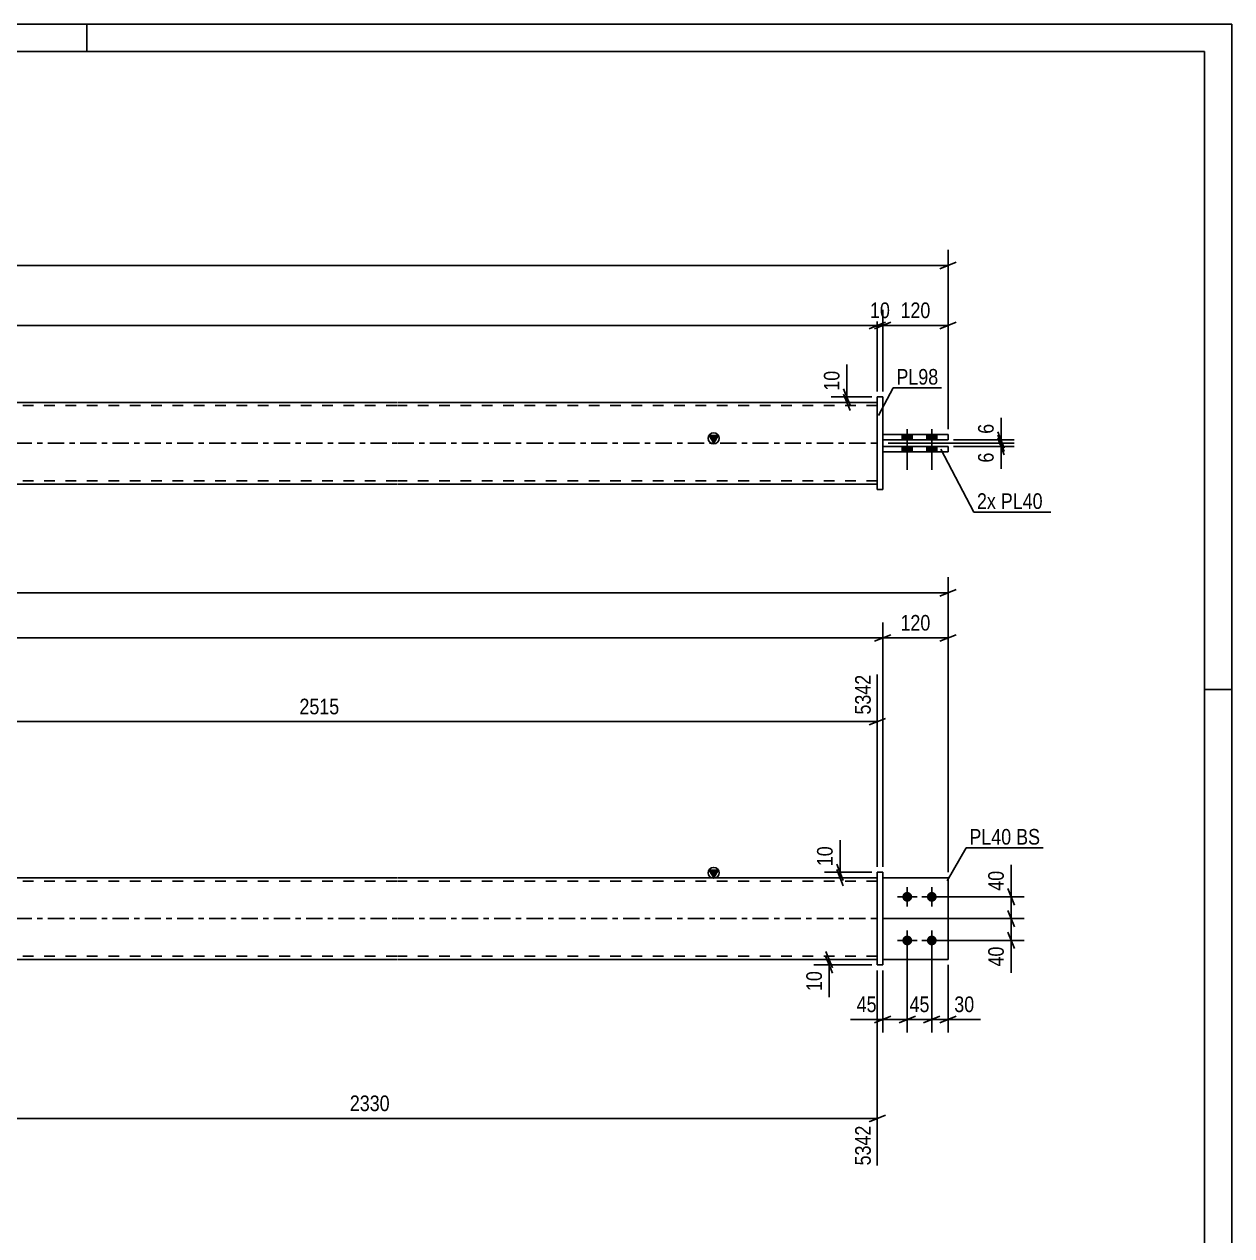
# Model space of a CAD drawing. Header units: millimetres. Extents: x 0 to 594, y 0 to 420.
# Drawn here: x 372.5 to 594, y 197.8 to 420 of the extents above; entities that cross this region are included whole.
import ezdxf

# ---------------------------------------------------------------- set-up
doc = ezdxf.new("R2010")
doc.units = ezdxf.units.MM
doc.linetypes.add('DXK_LINE_DOT2', pattern=[3.9198, 1.9599, -1.9599])
doc.linetypes.add('DXK_LINE_DOT3', pattern=[5.9187, 2.979, -0.9799, 0.9799, -0.9799])
doc.styles.add('Arial Narrow', font='ARIALN.TTF', dxfattribs={"height": 0.2})

# ---------------------------------------------------------------- blocks, each defined once
blk = doc.blocks.new('Unknown-580609339-1130')
at = {"color": 5, "linetype": 'Continuous'}
for p, q in [((594, 420), (0, 420)), ((384, 415), (384, 420)), ((594, 0), (594, 420)), ((589, 415), (5, 415)), ((589, 5), (589, 415)), ((594, 298), (589, 298))]:
    blk.add_line(p, q, dxfattribs=at)
blk = doc.blocks.new('Part-580609339-1695 - 1673')
at = {"color": 2, "linetype": 'Continuous'}
for p, q in [((541.98, 263.45), (529.98, 263.45)), ((541.98, 263.45), (541.98, 263.45)), ((541.98, 263.45), (541.98, 248.45)), ((529.98, 248.45), (541.98, 248.45))]:
    blk.add_line(p, q, dxfattribs=at)
at = {"color": 7, "linetype": 'DXK_LINE_DOT2'}
for p, q in [((529.98, 263.45), (541.98, 263.45)), ((529.98, 263.45), (529.98, 263.45)), ((529.98, 263.45), (529.98, 248.45)), ((529.98, 248.45), (541.98, 248.45))]:
    blk.add_line(p, q, dxfattribs=at)
blk = doc.blocks.new('Part-580609339-1700 - 1673')
at = {"linetype": 'Continuous'}
blk.add_hatch(color=2, dxfattribs=at).paths.add_polyline_path([(498.98, 263.45), (498.18, 264.85), (499.78, 264.85)])
at = {"color": 2, "linetype": 'Continuous'}
for p, q in [((498.98, 263.45), (498.18, 264.85)), ((498.18, 264.85), (499.78, 264.85)), ((499.78, 264.85), (498.98, 263.45)), ((440.88, 263.45), (199.32, 263.45)), ((528.98, 263.45), (440.98, 263.45)), ((199.32, 248.45), (440.88, 248.45)), ((440.98, 248.45), (528.98, 248.45))]:
    blk.add_line(p, q, dxfattribs=at)
at = {"color": 7, "linetype": 'DXK_LINE_DOT2'}
for p, q in [((440.88, 262.85), (199.32, 262.85)), ((528.98, 262.85), (440.98, 262.85)), ((528.98, 263.45), (528.98, 248.45)), ((440.88, 249.05), (199.32, 249.05)), ((528.98, 249.05), (440.98, 249.05))]:
    blk.add_line(p, q, dxfattribs=at)
at = {"color": 7, "linetype": 'DXK_LINE_DOT3'}
for p, q in [((199.32, 255.95), (440.88, 255.95)), ((440.98, 255.95), (528.98, 255.95))]:
    blk.add_line(p, q, dxfattribs=at)
at = {"color": 2, "linetype": 'Continuous'}
blk.add_circle((498.98, 264.35), 1, dxfattribs=at)
blk = doc.blocks.new('Part-580609339-1685 - 1673')
at = {"color": 2, "linetype": 'Continuous'}
for p, q in [((528.98, 264.45), (529.98, 264.45)), ((528.98, 247.45), (528.98, 264.45)), ((529.98, 247.45), (529.98, 264.45)), ((528.98, 247.45), (528.98, 247.45)), ((528.98, 247.45), (529.98, 247.45))]:
    blk.add_line(p, q, dxfattribs=at)
at = {"color": 7, "linetype": 'DXK_LINE_DOT2'}
for p, q in [((528.98, 264.45), (529.98, 264.45)), ((528.98, 247.45), (529.98, 247.45))]:
    blk.add_line(p, q, dxfattribs=at)
blk = doc.blocks.new('Part-580609339-1690 - 1673')
at = {"color": 7, "linetype": 'DXK_LINE_DOT2'}
for p, q in [((529.98, 263.45), (541.98, 263.45)), ((541.98, 263.45), (529.98, 263.45)), ((529.98, 263.45), (529.98, 263.45)), ((529.98, 263.45), (529.98, 248.45)), ((541.98, 263.45), (541.98, 263.45)), ((541.98, 263.45), (541.98, 248.45)), ((529.98, 248.45), (541.98, 248.45)), ((529.98, 248.45), (541.98, 248.45))]:
    blk.add_line(p, q, dxfattribs=at)
blk = doc.blocks.new('Bolt-580609339-1710 - 1673')
at = {"linetype": 'Continuous'}
for points in [[(534.48, 260.85), (534.67, 260.83), (534.85, 260.77), (535.01, 260.68), (535.15, 260.55), (535.26, 260.4), (535.34, 260.23), (535.38, 260.04), (535.38, 259.85), (535.34, 259.67), (535.26, 259.5), (535.15, 259.35), (535.01, 259.22), (534.85, 259.13), (534.67, 259.07), (534.48, 259.05), (534.29, 259.07), (534.11, 259.13), (533.95, 259.22), (533.81, 259.35), (533.7, 259.5), (533.63, 259.67), (533.59, 259.85), (533.59, 260.04), (533.63, 260.23), (533.7, 260.4), (533.81, 260.55), (533.95, 260.68), (534.11, 260.77), (534.29, 260.83)], [(538.98, 260.85), (539.17, 260.83), (539.35, 260.77), (539.51, 260.68), (539.65, 260.55), (539.76, 260.4), (539.84, 260.23), (539.88, 260.04), (539.88, 259.85), (539.84, 259.67), (539.76, 259.5), (539.65, 259.35), (539.51, 259.22), (539.35, 259.13), (539.17, 259.07), (538.98, 259.05), (538.79, 259.07), (538.61, 259.13), (538.45, 259.22), (538.31, 259.35), (538.2, 259.5), (538.13, 259.67), (538.09, 259.85), (538.09, 260.04), (538.13, 260.23), (538.2, 260.4), (538.31, 260.55), (538.45, 260.68), (538.61, 260.77), (538.79, 260.83)], [(534.48, 252.85), (534.67, 252.83), (534.85, 252.77), (535.01, 252.68), (535.15, 252.55), (535.26, 252.4), (535.34, 252.23), (535.38, 252.04), (535.38, 251.85), (535.34, 251.67), (535.26, 251.5), (535.15, 251.35), (535.01, 251.22), (534.85, 251.13), (534.67, 251.07), (534.48, 251.05), (534.29, 251.07), (534.11, 251.13), (533.95, 251.22), (533.81, 251.35), (533.7, 251.5), (533.63, 251.67), (533.59, 251.85), (533.59, 252.04), (533.63, 252.23), (533.7, 252.4), (533.81, 252.55), (533.95, 252.68), (534.11, 252.77), (534.29, 252.83)], [(538.98, 252.85), (539.17, 252.83), (539.35, 252.77), (539.51, 252.68), (539.65, 252.55), (539.76, 252.4), (539.84, 252.23), (539.88, 252.04), (539.88, 251.85), (539.84, 251.67), (539.76, 251.5), (539.65, 251.35), (539.51, 251.22), (539.35, 251.13), (539.17, 251.07), (538.98, 251.05), (538.79, 251.07), (538.61, 251.13), (538.45, 251.22), (538.31, 251.35), (538.2, 251.5), (538.13, 251.67), (538.09, 251.85), (538.09, 252.04), (538.13, 252.23), (538.2, 252.4), (538.31, 252.55), (538.45, 252.68), (538.61, 252.77), (538.79, 252.83)]]:
    blk.add_hatch(color=1, dxfattribs=at).paths.add_polyline_path(points)
at = {"color": 1, "linetype": 'Continuous'}
for p, q in [((534.48, 261.75), (534.48, 258.15)), ((538.98, 261.75), (538.98, 258.15)), ((532.68, 259.95), (536.28, 259.95)), ((537.18, 259.95), (540.78, 259.95)), ((534.48, 253.75), (534.48, 250.15)), ((538.98, 253.75), (538.98, 250.15)), ((532.68, 251.95), (536.28, 251.95)), ((537.18, 251.95), (540.78, 251.95))]:
    blk.add_line(p, q, dxfattribs=at)
blk = doc.blocks.new('Bolt-580609339-1371 - 1367')
at = {"linetype": 'Continuous'}
for points in [[(535.38, 344.75), (533.58, 344.75), (533.58, 343.75), (535.38, 343.75)], [(535.38, 344.75), (533.58, 344.75), (533.58, 343.75), (535.38, 343.75)], [(539.88, 344.75), (538.08, 344.75), (538.08, 343.75), (539.88, 343.75)], [(539.88, 344.75), (538.08, 344.75), (538.08, 343.75), (539.88, 343.75)], [(535.38, 342.55), (533.58, 342.55), (533.58, 341.55), (535.38, 341.55)], [(535.38, 342.55), (533.58, 342.55), (533.58, 341.55), (535.38, 341.55)], [(539.88, 342.55), (538.08, 342.55), (538.08, 341.55), (539.88, 341.55)], [(539.88, 342.55), (538.08, 342.55), (538.08, 341.55), (539.88, 341.55)]]:
    blk.add_hatch(color=1, dxfattribs=at).paths.add_polyline_path(points)
at = {"color": 1, "linetype": 'Continuous'}
for p, q in [((533.58, 344.75), (533.58, 343.75)), ((533.58, 344.75), (533.58, 343.75)), ((534.48, 345.75), (534.48, 338.25)), ((534.48, 345.75), (534.48, 338.25)), ((535.38, 344.75), (535.38, 343.75)), ((535.38, 344.75), (535.38, 343.75)), ((538.08, 344.75), (538.08, 343.75)), ((538.08, 344.75), (538.08, 343.75)), ((538.98, 345.75), (538.98, 338.25)), ((538.98, 345.75), (538.98, 338.25)), ((539.88, 344.75), (539.88, 343.75)), ((539.88, 344.75), (539.88, 343.75)), ((533.58, 342.55), (533.58, 341.55)), ((533.58, 342.55), (533.58, 341.55)), ((535.38, 342.55), (535.38, 341.55)), ((535.38, 342.55), (535.38, 341.55)), ((538.08, 342.55), (538.08, 341.55)), ((538.08, 342.55), (538.08, 341.55)), ((539.88, 342.55), (539.88, 341.55)), ((539.88, 342.55), (539.88, 341.55))]:
    blk.add_line(p, q, dxfattribs=at)
blk = doc.blocks.new('Part-580609339-1456 - 1367')
at = {"linetype": 'Continuous'}
blk.add_hatch(color=2, dxfattribs=at).paths.add_polyline_path([(498.98, 343.15), (498.18, 344.55), (499.78, 344.55)])
at = {"color": 2, "linetype": 'Continuous'}
for p, q in [((440.88, 350.65), (199.32, 350.65)), ((528.98, 350.65), (440.98, 350.65)), ((498.98, 343.15), (498.18, 344.55)), ((498.18, 344.55), (499.78, 344.55)), ((499.78, 344.55), (498.98, 343.15)), ((440.88, 335.65), (199.32, 335.65)), ((528.98, 335.65), (440.98, 335.65))]:
    blk.add_line(p, q, dxfattribs=at)
at = {"color": 7, "linetype": 'DXK_LINE_DOT2'}
for p, q in [((440.88, 350.05), (199.32, 350.05)), ((528.98, 350.05), (440.98, 350.05)), ((528.98, 350.65), (528.98, 335.65)), ((440.88, 336.25), (199.32, 336.25)), ((528.98, 336.25), (440.98, 336.25))]:
    blk.add_line(p, q, dxfattribs=at)
at = {"color": 7, "linetype": 'DXK_LINE_DOT3'}
for p, q in [((199.32, 343.15), (440.88, 343.15)), ((440.98, 343.15), (528.98, 343.15))]:
    blk.add_line(p, q, dxfattribs=at)
at = {"color": 2, "linetype": 'Continuous'}
blk.add_circle((498.98, 344.05), 1, dxfattribs=at)
blk = doc.blocks.new('Part-580609339-1461 - 1367')
at = {"color": 2, "linetype": 'Continuous'}
for p, q in [((541.98, 342.55), (529.98, 342.55)), ((541.98, 341.55), (541.98, 342.55)), ((529.98, 341.55), (541.98, 341.55))]:
    blk.add_line(p, q, dxfattribs=at)
at = {"color": 7, "linetype": 'DXK_LINE_DOT2'}
for p, q in [((529.98, 342.55), (529.98, 341.55)), ((541.98, 342.55), (529.98, 342.55)), ((529.98, 341.55), (541.98, 341.55))]:
    blk.add_line(p, q, dxfattribs=at)
blk = doc.blocks.new('Part-580609339-1433 - 1367')
at = {"color": 2, "linetype": 'Continuous'}
for p, q in [((528.98, 351.65), (528.98, 351.65)), ((528.98, 334.65), (528.98, 351.65)), ((528.98, 351.65), (529.98, 351.65)), ((529.98, 351.65), (529.98, 351.65)), ((529.98, 351.65), (529.98, 334.65)), ((528.98, 334.65), (529.98, 334.65)), ((528.98, 334.65), (528.98, 334.65)), ((529.98, 334.65), (529.98, 334.65))]:
    blk.add_line(p, q, dxfattribs=at)
at = {"color": 7, "linetype": 'DXK_LINE_DOT2'}
for p, q in [((528.98, 351.65), (529.98, 351.65)), ((528.98, 334.65), (529.98, 334.65)), ((529.98, 334.65), (529.98, 334.65))]:
    blk.add_line(p, q, dxfattribs=at)
blk = doc.blocks.new('Part-580609339-1466 - 1367')
at = {"color": 2, "linetype": 'Continuous'}
for p, q in [((541.98, 344.75), (529.98, 344.75)), ((541.98, 343.75), (541.98, 344.75)), ((529.98, 343.75), (541.98, 343.75))]:
    blk.add_line(p, q, dxfattribs=at)
at = {"color": 7, "linetype": 'DXK_LINE_DOT2'}
for p, q in [((529.98, 344.75), (529.98, 343.75)), ((541.98, 344.75), (529.98, 344.75)), ((529.98, 343.75), (541.98, 343.75))]:
    blk.add_line(p, q, dxfattribs=at)
blk = doc.blocks.new('StraightDimension-580609339-1936 - 1673')
at = {"color": 7, "linetype": 'Continuous'}
for p, q in [((519.58, 249.95), (520.78, 246.95)), ((520.78, 245.95), (519.58, 248.95)), ((527.98, 248.45), (517.33, 248.45)), ((527.98, 247.45), (517.33, 247.45)), ((520.18, 247.45), (520.18, 248.45))]:
    blk.add_line(p, q, dxfattribs=at)
at = {"color": 0}
blk.add_wipeout([(519.43, 246.92), (515.23, 246.92), (515.23, 242.07), (519.43, 242.07)], dxfattribs=at)
at = {"color": 7, "linetype": 'Continuous'}
blk.add_line((520.18, 247.45), (520.18, 241.54), dxfattribs=at)
blk.add_line((520.18, 247.45), (520.18, 241.54), dxfattribs=at)
at = {"color": 3, "style": 'Arial Narrow'}
blk.add_text('10', height=2.863, rotation=90.0002, dxfattribs=at).set_placement((518.83, 242.67))
blk = doc.blocks.new('StraightDimension-580609339-1955 - 1673')
at = {"color": 7, "linetype": 'Continuous'}
for p, q in [((534.48, 250.95), (534.48, 235.06)), ((538.98, 250.95), (538.98, 235.06)), ((532.98, 236.86), (535.98, 238.06)), ((540.48, 238.06), (537.48, 236.86)), ((534.48, 237.46), (538.98, 237.46))]:
    blk.add_line(p, q, dxfattribs=at)
at = {"color": 0}
blk.add_wipeout([(539.16, 238.21), (539.16, 242.41), (534.3, 242.41), (534.3, 238.21)], dxfattribs=at)
at = {"color": 3, "style": 'Arial Narrow'}
blk.add_text('45', height=2.863, dxfattribs=at).set_placement((534.9, 238.81))
blk = doc.blocks.new('StraightDimension-580609339-2017 - 1673')
at = {"color": 7, "linetype": 'Continuous'}
for p, q in [((529.98, 255.95), (555.94, 255.95)), ((552.94, 257.45), (554.14, 254.45)), ((553.54, 251.95), (553.54, 255.95)), ((554.14, 250.45), (552.94, 253.45)), ((539.98, 251.95), (555.94, 251.95))]:
    blk.add_line(p, q, dxfattribs=at)
at = {"color": 0}
blk.add_wipeout([(552.79, 251.42), (548.59, 251.42), (548.59, 246.57), (552.79, 246.57)], dxfattribs=at)
at = {"color": 7, "linetype": 'Continuous'}
blk.add_line((553.54, 251.95), (553.54, 246.04), dxfattribs=at)
blk.add_line((553.54, 251.95), (553.54, 246.04), dxfattribs=at)
at = {"color": 3, "style": 'Arial Narrow'}
blk.add_text('40', height=2.863, rotation=90.0002, dxfattribs=at).set_placement((552.19, 247.17))
blk = doc.blocks.new('StraightDimension-580609339-2031 - 1673')
at = {"color": 7, "linetype": 'Continuous'}
for p, q in [((527.98, 264.45), (519.3, 264.45)), ((521.55, 265.95), (522.75, 262.95)), ((522.75, 261.95), (521.55, 264.95)), ((522.15, 263.45), (522.15, 264.45)), ((527.98, 263.45), (519.3, 263.45))]:
    blk.add_line(p, q, dxfattribs=at)
at = {"color": 0}
blk.add_wipeout([(521.4, 269.83), (517.2, 269.83), (517.2, 264.97), (521.4, 264.97)], dxfattribs=at)
at = {"color": 7, "linetype": 'Continuous'}
blk.add_line((522.15, 264.45), (522.15, 270.35), dxfattribs=at)
blk.add_line((522.15, 264.45), (522.15, 270.35), dxfattribs=at)
at = {"color": 3, "style": 'Arial Narrow'}
blk.add_text('10', height=2.863, rotation=90.0002, dxfattribs=at).set_placement((520.8, 265.57))
blk = doc.blocks.new('StraightDimension-580609339-1760 - 1673')
at = {"color": 7, "linetype": 'Continuous'}
for p, q in [((324.35, 264.45), (324.35, 300.7)), ((528.98, 265.45), (528.98, 300.7)), ((325.85, 292.68), (322.85, 291.48)), ((324.35, 292.08), (528.98, 292.08)), ((527.48, 291.48), (530.48, 292.68))]:
    blk.add_line(p, q, dxfattribs=at)
at = {"color": 0, "linetype": 'Continuous'}
blk.add_wipeout([(528.38, 301.3), (524.18, 301.3), (524.18, 292.78), (528.38, 292.78)], dxfattribs=at)
at = {"color": 0}
blk.add_wipeout([(430.92, 292.83), (430.92, 297.03), (422.41, 297.03), (422.41, 292.83)], dxfattribs=at)
at = {"color": 3, "linetype": 'Continuous', "style": 'Arial Narrow'}
blk.add_text('5342', height=2.863, rotation=90.0002, dxfattribs=at).set_placement((527.78, 293.38))
at = {"color": 3, "style": 'Arial Narrow'}
blk.add_text('2515', height=2.863, dxfattribs=at).set_placement((423.01, 293.43))
blk = doc.blocks.new('StraightDimension-580609339-2050 - 1673')
at = {"color": 7, "linetype": 'Continuous'}
for p, q in [((529.98, 265.45), (529.98, 310.28)), ((110.22, 307.43), (529.98, 307.43)), ((528.48, 306.83), (531.48, 308.03))]:
    blk.add_line(p, q, dxfattribs=at)
blk = doc.blocks.new('StraightDimension-580609339-2040 - 1673')
at = {"color": 7, "linetype": 'Continuous'}
for p, q in [((529.98, 265.45), (529.98, 310.28)), ((541.98, 264.45), (541.98, 310.28)), ((528.48, 306.83), (531.48, 308.03)), ((529.98, 307.43), (541.98, 307.43)), ((543.48, 308.03), (540.48, 306.83))]:
    blk.add_line(p, q, dxfattribs=at)
at = {"color": 0}
blk.add_wipeout([(539.32, 308.18), (539.32, 312.38), (532.64, 312.38), (532.64, 308.18)], dxfattribs=at)
at = {"color": 3, "style": 'Arial Narrow'}
blk.add_text('120', height=2.863, dxfattribs=at).set_placement((533.24, 308.78))
blk = doc.blocks.new('StraightDimension-580609339-1945 - 1673')
at = {"color": 7, "linetype": 'Continuous'}
for p, q in [((534.48, 250.95), (534.48, 235.06)), ((529.98, 246.45), (529.98, 235.06)), ((528.48, 236.86), (531.48, 238.06)), ((535.98, 238.06), (532.98, 236.86)), ((529.98, 237.46), (534.48, 237.46))]:
    blk.add_line(p, q, dxfattribs=at)
at = {"color": 0}
blk.add_wipeout([(529.46, 238.21), (529.46, 242.41), (524.6, 242.41), (524.6, 238.21)], dxfattribs=at)
at = {"color": 7, "linetype": 'Continuous'}
blk.add_line((529.98, 237.46), (524.07, 237.46), dxfattribs=at)
blk.add_line((529.98, 237.46), (524.07, 237.46), dxfattribs=at)
at = {"color": 3, "style": 'Arial Narrow'}
blk.add_text('45', height=2.863, dxfattribs=at).set_placement((525.2, 238.81))
blk = doc.blocks.new('StraightDimension-580609339-1746 - 1673')
at = {"color": 7, "linetype": 'Continuous'}
for p, q in [((541.98, 264.45), (541.98, 318.57)), ((98.22, 315.72), (541.98, 315.72)), ((540.48, 315.12), (543.48, 316.32))]:
    blk.add_line(p, q, dxfattribs=at)
blk = doc.blocks.new('StraightDimension-580609339-1838 - 1673')
at = {"color": 7, "linetype": 'Continuous'}
for p, q in [((342.83, 247.45), (342.83, 201.99)), ((528.98, 246.45), (528.98, 210.69)), ((344.33, 219.9), (341.33, 218.7)), ((342.83, 219.3), (528.98, 219.3)), ((527.48, 218.7), (530.48, 219.9))]:
    blk.add_line(p, q, dxfattribs=at)
at = {"color": 0}
blk.add_wipeout([(440.16, 220.05), (440.16, 224.25), (431.65, 224.25), (431.65, 220.05)], dxfattribs=at)
at = {"color": 0, "linetype": 'Continuous'}
blk.add_wipeout([(528.38, 218.6), (524.18, 218.6), (524.18, 210.08), (528.38, 210.08)], dxfattribs=at)
at = {"color": 3, "style": 'Arial Narrow'}
blk.add_text('2330', height=2.863, dxfattribs=at).set_placement((432.25, 220.65))
at = {"color": 3, "linetype": 'Continuous', "style": 'Arial Narrow'}
blk.add_text('5342', height=2.863, rotation=90.0002, dxfattribs=at).set_placement((527.78, 210.69))
blk = doc.blocks.new('StraightDimension-580609339-1965 - 1673')
at = {"color": 7, "linetype": 'Continuous'}
for p, q in [((538.98, 250.95), (538.98, 235.06)), ((541.98, 247.45), (541.98, 235.06)), ((537.48, 236.86), (540.48, 238.06)), ((543.48, 238.06), (540.48, 236.86)), ((538.98, 237.46), (541.98, 237.46))]:
    blk.add_line(p, q, dxfattribs=at)
at = {"color": 0}
blk.add_wipeout([(547.36, 238.21), (547.36, 242.41), (542.51, 242.41), (542.51, 238.21)], dxfattribs=at)
at = {"color": 7, "linetype": 'Continuous'}
blk.add_line((541.98, 237.46), (547.89, 237.46), dxfattribs=at)
blk.add_line((541.98, 237.46), (547.89, 237.46), dxfattribs=at)
at = {"color": 3, "style": 'Arial Narrow'}
blk.add_text('30', height=2.863, dxfattribs=at).set_placement((543.11, 238.81))
blk = doc.blocks.new('StraightDimension-580609339-2004 - 1673')
at = {"color": 7, "linetype": 'Continuous'}
for p, q in [((552.94, 261.45), (554.14, 258.45)), ((539.98, 259.95), (555.94, 259.95)), ((553.54, 255.95), (553.54, 259.95)), ((529.98, 255.95), (555.94, 255.95)), ((554.14, 254.45), (552.94, 257.45))]:
    blk.add_line(p, q, dxfattribs=at)
at = {"color": 0}
blk.add_wipeout([(552.79, 265.33), (548.59, 265.33), (548.59, 260.47), (552.79, 260.47)], dxfattribs=at)
at = {"color": 7, "linetype": 'Continuous'}
blk.add_line((553.54, 259.95), (553.54, 265.85), dxfattribs=at)
blk.add_line((553.54, 259.95), (553.54, 265.85), dxfattribs=at)
at = {"color": 3, "style": 'Arial Narrow'}
blk.add_text('40', height=2.863, rotation=90.0002, dxfattribs=at).set_placement((552.19, 261.07))
blk = doc.blocks.new('StraightDimension-580609339-1545 - 1367')
at = {"color": 7, "linetype": 'Continuous'}
for p, q in [((541.98, 345.75), (541.98, 378.6)), ((98.22, 375.75), (541.98, 375.75)), ((540.48, 375.15), (543.48, 376.35))]:
    blk.add_line(p, q, dxfattribs=at)
blk = doc.blocks.new('StraightDimension-580609339-1576 - 1367')
at = {"color": 7, "linetype": 'Continuous'}
for p, q in [((528.98, 352.65), (528.98, 367.6)), ((111.22, 364.75), (528.98, 364.75)), ((527.48, 364.15), (530.48, 365.35))]:
    blk.add_line(p, q, dxfattribs=at)
blk = doc.blocks.new('StraightDimension-580609339-1586 - 1367')
at = {"color": 7, "linetype": 'Continuous'}
for p, q in [((528.98, 352.65), (528.98, 367.6)), ((529.98, 352.65), (529.98, 367.6)), ((527.48, 364.15), (530.48, 365.35)), ((531.48, 365.35), (528.48, 364.15)), ((528.98, 364.75), (529.98, 364.75))]:
    blk.add_line(p, q, dxfattribs=at)
at = {"color": 0}
blk.add_wipeout([(531.91, 365.5), (531.91, 369.7), (527.05, 369.7), (527.05, 365.5)], dxfattribs=at)
at = {"color": 3, "style": 'Arial Narrow'}
blk.add_text('10', height=2.863, dxfattribs=at).set_placement((527.65, 366.1))
blk = doc.blocks.new('StraightDimension-580609339-1596 - 1367')
at = {"color": 7, "linetype": 'Continuous'}
for p, q in [((529.98, 352.65), (529.98, 367.6)), ((541.98, 345.75), (541.98, 367.6)), ((528.48, 364.15), (531.48, 365.35)), ((529.98, 364.75), (541.98, 364.75)), ((543.48, 365.35), (540.48, 364.15))]:
    blk.add_line(p, q, dxfattribs=at)
at = {"color": 0}
blk.add_wipeout([(539.32, 365.5), (539.32, 369.7), (532.64, 369.7), (532.64, 365.5)], dxfattribs=at)
at = {"color": 3, "style": 'Arial Narrow'}
blk.add_text('120', height=2.863, dxfattribs=at).set_placement((533.24, 366.1))
blk = doc.blocks.new('StraightDimension-580609339-1607 - 1367')
at = {"color": 7, "linetype": 'Continuous'}
for p, q in [((527.98, 351.65), (520.55, 351.65)), ((522.8, 353.15), (524, 350.15)), ((524, 349.15), (522.8, 352.15)), ((523.4, 350.65), (523.4, 351.65)), ((527.98, 350.65), (520.55, 350.65))]:
    blk.add_line(p, q, dxfattribs=at)
at = {"color": 0}
blk.add_wipeout([(522.65, 357.04), (518.45, 357.04), (518.45, 352.18), (522.65, 352.18)], dxfattribs=at)
at = {"color": 7, "linetype": 'Continuous'}
blk.add_line((523.4, 351.65), (523.4, 357.56), dxfattribs=at)
blk.add_line((523.4, 351.65), (523.4, 357.56), dxfattribs=at)
at = {"color": 3, "style": 'Arial Narrow'}
blk.add_text('10', height=2.863, rotation=90.0002, dxfattribs=at).set_placement((522.05, 352.78))
blk = doc.blocks.new('StraightDimension-580609339-1618 - 1367')
at = {"color": 7, "linetype": 'Continuous'}
for p, q in [((551.08, 344.65), (552.28, 341.65)), ((530.98, 343.15), (554.08, 343.15)), ((542.98, 342.55), (554.08, 342.55)), ((552.28, 341.05), (551.08, 344.05)), ((551.68, 342.55), (551.68, 343.15))]:
    blk.add_line(p, q, dxfattribs=at)
at = {"color": 0}
blk.add_wipeout([(550.93, 342.03), (546.73, 342.03), (546.73, 339), (550.93, 339)], dxfattribs=at)
at = {"color": 7, "linetype": 'Continuous'}
blk.add_line((551.68, 342.55), (551.68, 338.48), dxfattribs=at)
blk.add_line((551.68, 342.55), (551.68, 338.48), dxfattribs=at)
at = {"color": 3, "style": 'Arial Narrow'}
blk.add_text('6', height=2.86, rotation=90.0002, dxfattribs=at).set_placement((550.33, 339.6))
blk = doc.blocks.new('StraightDimension-580609339-1627 - 1367')
at = {"color": 7, "linetype": 'Continuous'}
for p, q in [((551.08, 345.25), (552.28, 342.25)), ((552.28, 341.65), (551.08, 344.65)), ((530.98, 343.15), (554.08, 343.15)), ((542.98, 343.75), (554.08, 343.75)), ((551.68, 343.15), (551.68, 343.75))]:
    blk.add_line(p, q, dxfattribs=at)
at = {"color": 0}
blk.add_wipeout([(550.93, 347.31), (546.73, 347.31), (546.73, 344.28), (550.93, 344.28)], dxfattribs=at)
at = {"color": 7, "linetype": 'Continuous'}
blk.add_line((551.68, 343.75), (551.68, 347.83), dxfattribs=at)
blk.add_line((551.68, 343.75), (551.68, 347.83), dxfattribs=at)
at = {"color": 3, "style": 'Arial Narrow'}
blk.add_text('6', height=2.86, rotation=90.0002, dxfattribs=at).set_placement((550.33, 344.88))
blk = doc.blocks.new('MarkSet-580609339-2083 - 1673')
at = {"color": 0}
blk.add_wipeout([(553.56, 269.53), (553.56, 272.53), (545.88, 272.53), (545.88, 269.53)], dxfattribs=at)
blk.add_wipeout([(553.56, 269.53), (553.56, 272.53), (545.88, 272.53), (545.88, 269.53)], dxfattribs=at)
at = {"color": 30, "linetype": 'Continuous'}
blk.add_line((541.78, 262.87), (545.28, 268.93), dxfattribs=at)
at = {"color": 0}
blk.add_wipeout([(558.84, 269.53), (558.84, 272.53), (554.46, 272.53), (554.46, 269.53)], dxfattribs=at)
blk.add_wipeout([(558.84, 269.53), (558.84, 272.53), (554.46, 272.53), (554.46, 269.53)], dxfattribs=at)
at = {"color": 30, "linetype": 'Continuous'}
blk.add_line((545.28, 268.93), (559.44, 268.93), dxfattribs=at)
at = {"color": 3, "style": 'Arial Narrow'}
for s, p in [('PL40', (545.88, 269.53)), ('BS', (554.46, 269.53))]:
    blk.add_text(s, height=2.863, dxfattribs=at).set_placement(p)
blk = doc.blocks.new('MarkSet-580609339-1658 - 1367')
at = {"color": 0}
blk.add_wipeout([(550.74, 331.1), (550.74, 334.1), (547.27, 334.1), (547.27, 331.1)], dxfattribs=at)
blk.add_wipeout([(550.74, 331.1), (550.74, 334.1), (547.27, 334.1), (547.27, 331.1)], dxfattribs=at)
at = {"color": 30, "linetype": 'Continuous'}
blk.add_line((540.64, 342.07), (546.67, 330.5), dxfattribs=at)
at = {"color": 0}
blk.add_wipeout([(559.32, 331.1), (559.32, 334.1), (551.64, 334.1), (551.64, 331.1)], dxfattribs=at)
blk.add_wipeout([(559.32, 331.1), (559.32, 334.1), (551.64, 334.1), (551.64, 331.1)], dxfattribs=at)
at = {"color": 30, "linetype": 'Continuous'}
blk.add_line((546.67, 330.5), (560.82, 330.5), dxfattribs=at)
at = {"color": 3, "style": 'Arial Narrow'}
for s, p in [('2x', (547.27, 331.1)), ('PL40', (551.64, 331.1))]:
    blk.add_text(s, height=2.863, dxfattribs=at).set_placement(p)
blk = doc.blocks.new('Mark-580609339-1429 - 1367')
at = {"color": 0}
blk.add_wipeout([(540.17, 353.9), (540.17, 356.9), (532.5, 356.9), (532.5, 353.9)], dxfattribs=at)
blk.add_wipeout([(540.17, 353.9), (540.17, 356.9), (532.5, 356.9), (532.5, 353.9)], dxfattribs=at)
at = {"color": 30, "linetype": 'Continuous'}
for p, q in [((529.21, 348.23), (531.9, 353.3)), ((531.9, 353.3), (540.77, 353.3))]:
    blk.add_line(p, q, dxfattribs=at)
at = {"color": 3, "style": 'Arial Narrow'}
blk.add_text('PL98', height=2.863, dxfattribs=at).set_placement((532.5, 353.9))

msp = doc.modelspace()

# ---------------------------------------------------------------- block references
for name in ['Unknown-580609339-1130', 'Part-580609339-1433 - 1367', 'Part-580609339-1456 - 1367', 'Part-580609339-1466 - 1367', 'Bolt-580609339-1371 - 1367', 'Part-580609339-1461 - 1367', 'Part-580609339-1700 - 1673', 'Part-580609339-1685 - 1673', 'Part-580609339-1695 - 1673', 'Part-580609339-1690 - 1673', 'Bolt-580609339-1710 - 1673']:
    msp.add_blockref(name, (0, 0))

# ---------------------------------------------------------------- next in the draw order: block references
for name in ['StraightDimension-580609339-1545 - 1367', 'StraightDimension-580609339-2031 - 1673', 'StraightDimension-580609339-1936 - 1673', 'StraightDimension-580609339-1955 - 1673']:
    msp.add_blockref(name, (0, 0))

# ---------------------------------------------------------------- next in the draw order: block references
for name in ['StraightDimension-580609339-1576 - 1367', 'StraightDimension-580609339-1760 - 1673', 'StraightDimension-580609339-2017 - 1673']:
    msp.add_blockref(name, (0, 0))

# ---------------------------------------------------------------- next in the draw order: block references
for name in ['StraightDimension-580609339-1586 - 1367', 'StraightDimension-580609339-2050 - 1673', 'StraightDimension-580609339-1945 - 1673', 'StraightDimension-580609339-1965 - 1673']:
    msp.add_blockref(name, (0, 0))

# ---------------------------------------------------------------- next in the draw order: block references
for name in ['StraightDimension-580609339-1596 - 1367', 'StraightDimension-580609339-2040 - 1673', 'StraightDimension-580609339-1838 - 1673']:
    msp.add_blockref(name, (0, 0))

# ---------------------------------------------------------------- next in the draw order: block references
for name in ['StraightDimension-580609339-1607 - 1367', 'StraightDimension-580609339-1618 - 1367', 'StraightDimension-580609339-1746 - 1673']:
    msp.add_blockref(name, (0, 0))

# ---------------------------------------------------------------- next in the draw order: block references
for name in ['StraightDimension-580609339-1627 - 1367', 'StraightDimension-580609339-2004 - 1673']:
    msp.add_blockref(name, (0, 0))

# ---------------------------------------------------------------- next in the draw order: block references
for name in ['Mark-580609339-1429 - 1367', 'MarkSet-580609339-1658 - 1367', 'MarkSet-580609339-2083 - 1673']:
    msp.add_blockref(name, (0, 0))

doc.saveas('drawing.dxf')
